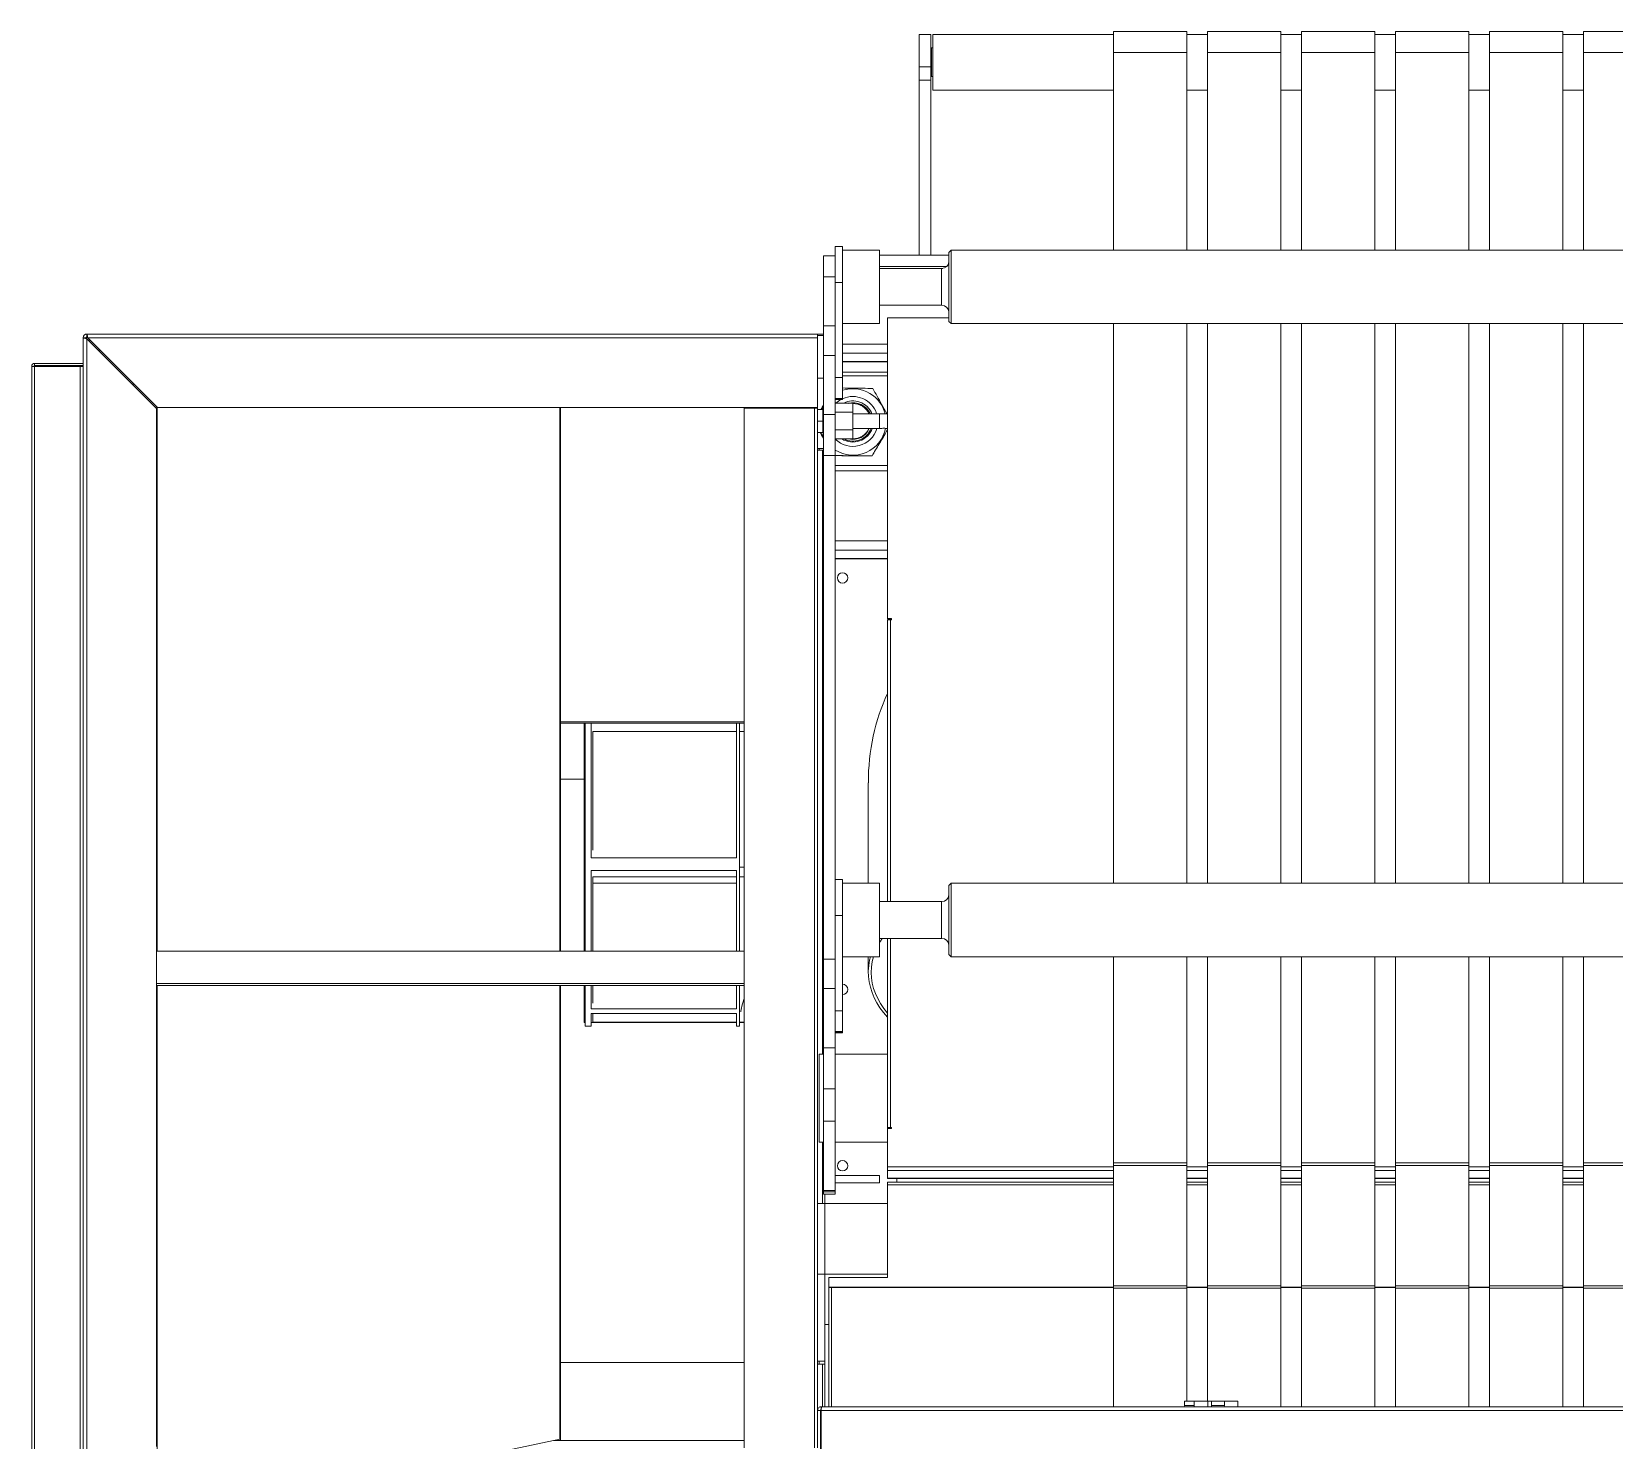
# Model space of a CAD drawing. Header units: millimetres. Extents: x 1761 to 11571, y -2876 to 3504.
# Drawn here: x 2379.9 to 2476.8, y -241.2 to -154.9 of the extents above; entities that cross this region are included whole.
import ezdxf

# ---------------------------------------------------------------- set-up
doc = ezdxf.new("R2010")
doc.units = ezdxf.units.MM
doc.layers.add('new', color=7, linetype='Continuous')

# ---------------------------------------------------------------- blocks, each defined once
blk = doc.blocks.new('SBJ')
at = {"color": 9, "linetype": 'Continuous', "lineweight": 15}
for p, q in [((172855, 76768.9), (172847, 76768.9)), ((172847, 76768.9), (172847, 76746.8)), ((172855, 76768.9), (172855, 76746.8)), ((172979.3, 76768.9), (172856.5, 76768.9)), ((172856.5, 76768.9), (172856.5, 76759.5)), ((173029.3, 76770.8), (172979.3, 76770.8)), ((172979.3, 76770.8), (172979.3, 76756.6)), ((173029.3, 76770.8), (173029.3, 76756.6)), ((173043.3, 76768.9), (173029.3, 76768.9)), ((173093.3, 76770.8), (173043.3, 76770.8)), ((173043.3, 76770.8), (173043.3, 76756.6)), ((173093.3, 76770.8), (173093.3, 76756.6)), ((173107.3, 76768.9), (173093.3, 76768.9)), ((173157.3, 76770.8), (173107.3, 76770.8)), ((173107.3, 76770.8), (173107.3, 76756.6)), ((173157.3, 76770.8), (173157.3, 76756.6)), ((173171.3, 76768.9), (173157.3, 76768.9)), ((173221.3, 76770.8), (173171.3, 76770.8)), ((173171.3, 76770.8), (173171.3, 76756.6)), ((173221.3, 76770.8), (173221.3, 76756.6)), ((173235.3, 76768.9), (173221.3, 76768.9)), ((173285.3, 76770.8), (173235.3, 76770.8)), ((173235.3, 76770.8), (173235.3, 76756.6)), ((173285.3, 76770.8), (173285.3, 76756.6)), ((173299.3, 76768.9), (173285.3, 76768.9)), ((173349.3, 76770.8), (173299.3, 76770.8)), ((173299.3, 76770.8), (173299.3, 76756.6)), ((172855.5, 76759.7), (172855, 76759.2)), ((172856.5, 76759.7), (172855.5, 76759.7)), ((172855.5, 76740.2), (172855.5, 76759.7)), ((172856.5, 76759.5), (172856.5, 76730.9)), ((173029.3, 76756.6), (172979.3, 76756.6)), ((172979.3, 76622.1), (172979.3, 76756.6)), ((173029.3, 76622.1), (173029.3, 76756.6)), ((173093.3, 76756.6), (173043.3, 76756.6)), ((173043.3, 76622.1), (173043.3, 76756.6)), ((173093.3, 76622.1), (173093.3, 76756.6)), ((173157.3, 76756.6), (173107.3, 76756.6)), ((173107.3, 76622.1), (173107.3, 76756.6)), ((173157.3, 76622.1), (173157.3, 76756.6)), ((173221.3, 76756.6), (173171.3, 76756.6)), ((173171.3, 76622.1), (173171.3, 76756.6)), ((173221.3, 76622.1), (173221.3, 76756.6)), ((173285.3, 76756.6), (173235.3, 76756.6)), ((173235.3, 76622.1), (173235.3, 76756.6)), ((173285.3, 76622.1), (173285.3, 76756.6)), ((173349.3, 76756.6), (173299.3, 76756.6)), ((173299.3, 76622.1), (173299.3, 76756.6)), ((172847, 76746.8), (172855, 76746.8)), ((172847, 76737.8), (172847, 76746.8)), ((172855, 76746.8), (172855, 76737.8)), ((172855, 76740.7), (172855.5, 76740.2)), ((172855.5, 76740.2), (172856.5, 76740.2)), ((172855, 76737.8), (172847, 76737.8)), ((172847, 76737.8), (172847, 76618.6)), ((172855, 76737.8), (172855, 76618.6)), ((172856.5, 76730.9), (172979.3, 76730.9)), ((173029.3, 76730.9), (173043.3, 76730.9)), ((173093.3, 76730.9), (173107.3, 76730.9)), ((173157.3, 76730.9), (173171.3, 76730.9)), ((173221.3, 76730.9), (173235.3, 76730.9)), ((173285.3, 76730.9), (173299.3, 76730.9)), ((172795, 76624.6), (172790, 76624.6)), ((172790, 76624.6), (172790, 76600.1)), ((172795, 76624.6), (172795, 76600.1)), ((172820, 76622.1), (172795, 76622.1)), ((172820, 76622.1), (172820, 76572.1)), ((172868.9, 76622.1), (172867.4, 76620.6)), ((176145.9, 76622.1), (172868.9, 76622.1)), ((172868.9, 76622.1), (172868.9, 76572.1)), ((172790, 76618.3), (172782, 76618.3)), ((172782, 76604), (172782, 76618.3)), ((172820, 76618.6), (172867.4, 76618.6)), ((172820, 76610.9), (172865.7, 76610.9)), ((172847, 76618.6), (172855, 76618.6)), ((172867.4, 76573.6), (172867.4, 76620.6)), ((172790, 76604), (172782, 76604)), ((172782, 76570.6), (172782, 76604)), ((172790, 76600.1), (172795, 76600.1)), ((172790, 76600.1), (172790, 76535.5)), ((172795, 76600.1), (172795, 76535.5)), ((172863.2, 76609.7), (172820, 76609.7)), ((172862.4, 76609.6), (172820, 76609.6)), ((172847, 76609.7), (172855, 76609.7)), ((172847, 76609.7), (172847, 76609.7)), ((172855, 76609.7), (172855, 76609.7)), ((172862.4, 76609.6), (172862.4, 76584.9)), ((172820, 76584.6), (172862.4, 76584.6)), ((172862.4, 76584.9), (172862.4, 76584.6)), ((172782, 76570.6), (172790, 76570.6)), ((172782, 76550.4), (172782, 76570.6)), ((172795, 76572.1), (172820, 76572.1)), ((172867.4, 76576), (172825.5, 76576)), ((172825.5, 76371.4), (172825.5, 76576)), ((172867.4, 76573.6), (172868.9, 76572.1)), ((172868.9, 76572.1), (176145.9, 76572.1)), ((172979.3, 76191.2), (172979.3, 76572.1)), ((173029.3, 76191.2), (173029.3, 76572.1)), ((173043.3, 76191.2), (173043.3, 76572.1)), ((173093.3, 76191.2), (173093.3, 76572.1)), ((173107.3, 76191.2), (173107.3, 76572.1)), ((173157.3, 76191.2), (173157.3, 76572.1)), ((173171.3, 76191.2), (173171.3, 76572.1)), ((173221.3, 76191.2), (173221.3, 76572.1)), ((173235.3, 76191.2), (173235.3, 76572.1)), ((173285.3, 76191.2), (173285.3, 76572.1)), ((173299.3, 76191.2), (173299.3, 76572.1)), ((172278, 75707.5), (172278, 76562.5)), ((172280, 76562.5), (172278, 76562.5)), ((172280.5, 76565), (172778, 76565)), ((172280.5, 76563), (172280.5, 76565)), ((172280.5, 76561.8), (172328, 76514.3)), ((172280.5, 75716.1), (172280.5, 76561.8)), ((172281.2, 76562.5), (172778, 76562.5)), ((172328.7, 76515), (172281.2, 76562.5)), ((172282.2, 76561.5), (172282.2, 76560.1)), ((172782, 76565), (172778, 76565)), ((172778, 76565), (172778, 76562.5)), ((172782, 76564), (172778, 76564)), ((172778, 76515), (172778, 76562.5)), ((172795, 76558.2), (172825.5, 76558.2)), ((172289, 76554.7), (172289, 76553.3)), ((172790, 76550.4), (172782, 76550.4)), ((172782, 76550.4), (172782, 76510.3)), ((172795, 76552), (172825.5, 76552)), ((172795, 76546.2), (172825.5, 76546.2)), ((172795, 76546), (172825.5, 76546)), ((172243, 75527), (172243, 76543)), ((172244.5, 76543), (172243, 76543)), ((172244.5, 76543), (172245, 76543)), ((172245, 76543.5), (172245, 76545)), ((172278, 76545), (172245, 76545)), ((172278, 76543.5), (172245, 76543.5)), ((172245, 76543), (172245, 75527)), ((172245, 76543), (172276, 76543)), ((172276, 76543), (172278, 76543)), ((172276, 75555), (172276, 76543)), ((172778, 76535), (172782, 76535)), ((172790, 76535.5), (172795, 76535.5)), ((172790, 76523.4), (172790, 76535.5)), ((172825.5, 76539), (172795, 76539)), ((172825.5, 76536.5), (172795, 76536.5)), ((172795, 76535.5), (172795, 76521.2)), ((172312, 76530.3), (172312, 76531.7)), ((172328, 76514.3), (172328, 76515)), ((172328, 76515), (172328.7, 76515)), ((172328, 75808), (172328, 76514.3)), ((172328.3, 76515), (172328.3, 76145)), ((172328.7, 76515), (172778, 76515)), ((172602.5, 76145), (172602.5, 76515)), ((172603, 76515), (172603, 76145)), ((172728, 76515), (172728, 76514.5)), ((172775.8, 76514.5), (172728, 76514.5)), ((172728, 76514.5), (172728, 75807)), ((172740, 76515), (172740, 76514.5)), ((172770, 76515), (172770, 76514.5)), ((172775.8, 76514.5), (172775.8, 75807)), ((172775.8, 76514.5), (172778, 76514.5)), ((172776, 76515), (172776, 76514.5)), ((172778, 76514.5), (172778, 76515)), ((172778, 76514.5), (172778, 75807)), ((172781.5, 76513.6), (172778, 76513.6)), ((172782, 76513), (172781.5, 76513.6)), ((172781.5, 76513.6), (172781.5, 76509.7)), ((172790, 76523.4), (172790, 76510.3)), ((172795, 76521.2), (172790, 76521.2)), ((172790, 76521.2), (172795, 76521.2)), ((172790, 76520.5), (172795, 76520.5)), ((172790, 76517.9), (172802, 76517.9)), ((172795, 76521.2), (172795, 76521.2)), ((172795, 76521.2), (172795, 76520.5)), ((172802, 76511.8), (172802, 76517.9)), ((172781.5, 76505.7), (172778, 76505.7)), ((172781.5, 76509.7), (172781.5, 76505.7)), ((172781.5, 76505.7), (172781.5, 76501.8)), ((172782, 76510.3), (172790, 76510.3)), ((172782, 76482.3), (172782, 76510.3)), ((172790, 76511.8), (172802, 76511.8)), ((172790, 76510.3), (172790, 76482.3)), ((172802, 76499.7), (172802, 76511.8)), ((172820, 76510.7), (172802, 76510.7)), ((172821.7, 76510.7), (172802, 76510.7)), ((172820, 76510.7), (172820, 76500.7)), ((172825.5, 76510.7), (172824.2, 76510.7)), ((172781.5, 76497.9), (172778, 76497.9)), ((172779.7, 76497.9), (172782, 76493.8)), ((172781.5, 76501.8), (172781.5, 76497.9)), ((172781.5, 76497.9), (172782, 76498.4)), ((172790, 76499.7), (172802, 76499.7)), ((172790, 76493.6), (172802, 76493.6)), ((172802, 76500.7), (172820, 76500.7)), ((172802, 76500.7), (172821.7, 76500.7)), ((172802, 76493.6), (172802, 76499.7)), ((172824.2, 76500.7), (172825.5, 76500.7)), ((172778, 76487), (172782, 76487)), ((172781.3, 76486), (172778, 76486)), ((172779, 76487), (172779, 76486)), ((172782, 76486), (172781.3, 76486)), ((172781.3, 76486), (172781.3, 76075)), ((172790, 76482.3), (172782, 76482.3)), ((172782, 76139.6), (172782, 76482.3)), ((172790, 76193.7), (172790, 76482.3)), ((172815, 76482), (172815, 76482)), ((172825.5, 76475.6), (172790, 76475.6)), ((172825.5, 76472), (172790, 76472)), ((172825.5, 76424.2), (172790, 76424.2)), ((172825.5, 76417.9), (172790, 76417.9)), ((172825.5, 76412.2), (172790, 76412.2)), ((172790, 76412), (172825.5, 76412)), ((172825.5, 76371.4), (172828.3, 76371.4)), ((172825.5, 76370.9), (172825.5, 76371.4)), ((172825.5, 76370.9), (172828.3, 76370.9)), ((172825.5, 76370.1), (172825.5, 76178.7)), ((172828.3, 76370.6), (172827.5, 76370.6)), ((172827.5, 76370.6), (172827.5, 76178.7)), ((172828.3, 76371.4), (172828.3, 76370.6)), ((172728, 76301), (172603, 76301)), ((172603, 76300.1), (172728, 76300.1)), ((172619, 76300.1), (172619, 76145)), ((172619.8, 76145), (172619.8, 76300.1)), ((172623.8, 76208.6), (172623.8, 76300.1)), ((172722.8, 76208.6), (172722.8, 76300.1)), ((172724.8, 76145), (172724.8, 76300.1)), ((172722.8, 76294.4), (172625, 76294.4)), ((172625, 76294.4), (172625, 76213.7)), ((172728, 76294.4), (172724.8, 76294.4)), ((172603, 76262), (172619, 76262)), ((172812.5, 76259.6), (172812.5, 76191.2)), ((172722.8, 76208.6), (172623.8, 76208.6)), ((172728, 76202.2), (172724.8, 76202.2)), ((172623.8, 76145), (172623.8, 76199.8)), ((172722.8, 76199.8), (172623.8, 76199.8)), ((172722.8, 76195.6), (172625, 76195.6)), ((172625, 76195.6), (172625, 76145)), ((172625, 76191.2), (172722.8, 76191.2)), ((172722.8, 76145), (172722.8, 76199.8)), ((172728, 76195.6), (172724.8, 76195.6)), ((172795, 76193.7), (172790, 76193.7)), ((172790, 76193.7), (172790, 76169.2)), ((172795, 76193.7), (172795, 76169.2)), ((172820, 76191.2), (172795, 76191.2)), ((172820, 76191.2), (172820, 76141.2)), ((172868.9, 76191.2), (172867.4, 76189.7)), ((176145.9, 76191.2), (172868.9, 76191.2)), ((172868.9, 76191.2), (172868.9, 76141.2)), ((172867.4, 76142.7), (172867.4, 76189.7)), ((172790, 76169.2), (172795, 76169.2)), ((172790, 76169.2), (172790, 76104.5)), ((172795, 76169.2), (172795, 76104.5)), ((172862.4, 76178.7), (172820, 76178.7)), ((172862.4, 76178.7), (172862.4, 76154)), ((172820, 76153.7), (172862.4, 76153.7)), ((172825.5, 76153.7), (172825.5, 76024.6)), ((172827.5, 76153.7), (172827.5, 76025.1)), ((172862.4, 76154), (172862.4, 76153.7)), ((172728, 76145), (172328, 76145)), ((172782, 76139.6), (172790, 76139.6)), ((172782, 76119.5), (172782, 76139.6)), ((172795, 76141.2), (172820, 76141.2)), ((172812.5, 76141.2), (172812.5, 76130.6)), ((172867.4, 76142.7), (172868.9, 76141.2)), ((172868.9, 76141.2), (176145.9, 76141.2)), ((172979.3, 76000.9), (172979.3, 76141.2)), ((173029.3, 76000.9), (173029.3, 76141.2)), ((173043.3, 76000.9), (173043.3, 76141.2)), ((173093.3, 76000.9), (173093.3, 76141.2)), ((173107.3, 76000.9), (173107.3, 76141.2)), ((173157.3, 76000.9), (173157.3, 76141.2)), ((173171.3, 76000.9), (173171.3, 76141.2)), ((173221.3, 76000.9), (173221.3, 76141.2)), ((173235.3, 76000.9), (173235.3, 76141.2)), ((173285.3, 76000.9), (173285.3, 76141.2)), ((173299.3, 76000.9), (173299.3, 76141.2)), ((172328, 76123.1), (172728, 76123.1)), ((172328, 76121.7), (172728, 76121.7)), ((172328.3, 76121.7), (172328.3, 75755)), ((172602.5, 75813), (172602.5, 76121.7)), ((172603, 76121.7), (172603, 75812.1)), ((172619, 76121.7), (172619, 76096.5)), ((172619.8, 76094), (172619.8, 76121.7)), ((172623.8, 76105.8), (172623.8, 76121.7)), ((172625, 76121.7), (172625, 76109.7)), ((172722.8, 76105.8), (172722.8, 76121.7)), ((172724.8, 76094), (172724.8, 76121.7)), ((172790, 76119.5), (172782, 76119.5)), ((172782, 76119.5), (172782, 76079.3)), ((172722.8, 76105.8), (172623.8, 76105.8)), ((172790, 76104.5), (172795, 76104.5)), ((172790, 76092.4), (172790, 76104.5)), ((172795, 76104.5), (172795, 76090.3)), ((172619, 76096.5), (172619.8, 76096.5)), ((172619.8, 76094), (172623.8, 76094)), ((172623.8, 76094), (172623.8, 76102.7)), ((172722.8, 76102.7), (172623.8, 76102.7)), ((172623.8, 76096.5), (172625, 76096.5)), ((172625, 76102.7), (172625, 76096.7)), ((172722.8, 76096.7), (172625, 76096.7)), ((172722.8, 76096.5), (172625, 76096.5)), ((172625, 76096.5), (172625, 76096.5)), ((172722.8, 76094), (172722.8, 76102.7)), ((172722.8, 76094), (172724.8, 76094)), ((172728, 76096.7), (172724.8, 76096.7)), ((172728, 76096.5), (172724.9, 76096.5)), ((172790, 76092.4), (172790, 76079.3)), ((172795, 76090.3), (172790, 76090.3)), ((172790, 76090.2), (172795, 76090.2)), ((172790, 76089.5), (172795, 76089.5)), ((172795, 76090.3), (172795, 76090.2)), ((172795, 76090.2), (172795, 76089.5)), ((172782, 76075), (172779, 76075)), ((172779, 76075), (172779, 76015)), ((172782, 76079.3), (172790, 76079.3)), ((172782, 76051.3), (172782, 76079.3)), ((172790, 76079.3), (172790, 76051.3)), ((172825.5, 76075), (172790, 76075)), ((172790, 76051.3), (172782, 76051.3)), ((172782, 76029.4), (172782, 76051.3)), ((172790, 76029.4), (172790, 76051.3)), ((172782, 76029.4), (172790, 76029.4)), ((172782, 75982.1), (172782, 76029.4)), ((172790, 76029.4), (172790, 75992.3)), ((172827, 76024.6), (172825.5, 76024.6)), ((172825.5, 76024.6), (172825.5, 76024.4)), ((172825.5, 75998.3), (172825.5, 76024.4)), ((172828.3, 76024.4), (172825.5, 76024.4)), ((172827, 76024.6), (172827, 76024.4)), ((172827.5, 76025.1), (172828.3, 76025.1)), ((172827.5, 76024.7), (172827.5, 76025.1)), ((172827.5, 76024.7), (172828.3, 76024.7)), ((172828.3, 76025.1), (172828.3, 76024.4)), ((172779, 76015), (172782, 76015)), ((172781.3, 76015), (172781.3, 75973.3)), ((172790, 76015), (172825.5, 76015)), ((172825.5, 75995.8), (172825.5, 75998.3)), ((172979.3, 75998.3), (172825.5, 75998.3)), ((173029.3, 76000.9), (172979.3, 76000.9)), ((172979.3, 75999.1), (172979.3, 76000.9)), ((173029.3, 75999.1), (172979.3, 75999.1)), ((172979.3, 75917.2), (172979.3, 75999.1)), ((173029.3, 75999.1), (173029.3, 76000.9)), ((173029.3, 75917.2), (173029.3, 75999.1)), ((173043.3, 75998.3), (173029.3, 75998.3)), ((173093.3, 76000.9), (173043.3, 76000.9)), ((173043.3, 75999.1), (173043.3, 76000.9)), ((173093.3, 75999.1), (173043.3, 75999.1)), ((173043.3, 75917.2), (173043.3, 75999.1)), ((173093.3, 75999.1), (173093.3, 76000.9)), ((173093.3, 75917.2), (173093.3, 75999.1)), ((173107.3, 75998.3), (173093.3, 75998.3)), ((173157.3, 76000.9), (173107.3, 76000.9)), ((173107.3, 75999.1), (173107.3, 76000.9)), ((173157.3, 75999.1), (173107.3, 75999.1)), ((173107.3, 75917.2), (173107.3, 75999.1)), ((173157.3, 75999.1), (173157.3, 76000.9)), ((173157.3, 75917.2), (173157.3, 75999.1)), ((173171.3, 75998.3), (173157.3, 75998.3)), ((173221.3, 76000.9), (173171.3, 76000.9)), ((173171.3, 75999.1), (173171.3, 76000.9)), ((173221.3, 75999.1), (173171.3, 75999.1)), ((173171.3, 75917.2), (173171.3, 75999.1)), ((173221.3, 75999.1), (173221.3, 76000.9)), ((173221.3, 75917.2), (173221.3, 75999.1)), ((173235.3, 75998.3), (173221.3, 75998.3)), ((173285.3, 76000.9), (173235.3, 76000.9)), ((173235.3, 75999.1), (173235.3, 76000.9)), ((173285.3, 75999.1), (173235.3, 75999.1)), ((173235.3, 75917.2), (173235.3, 75999.1)), ((173285.3, 75999.1), (173285.3, 76000.9)), ((173285.3, 75917.2), (173285.3, 75999.1)), ((173299.3, 75998.3), (173285.3, 75998.3)), ((173349.3, 76000.9), (173299.3, 76000.9)), ((173299.3, 75999.1), (173299.3, 76000.9)), ((173349.3, 75999.1), (173299.3, 75999.1)), ((173299.3, 75917.2), (173299.3, 75999.1)), ((172820, 75992.3), (172790, 75992.3)), ((172790, 75992.3), (172790, 75987.3)), ((172790, 75987.3), (172820, 75987.3)), ((172790, 75987.3), (172790, 75982.1)), ((172820, 75992.3), (172820, 75987.3)), ((172825.5, 75990.5), (172825.5, 75995.8)), ((172979.3, 75995.8), (172825.5, 75995.8)), ((172825.5, 75990.4), (172825.5, 75990.5)), ((172979.3, 75990.5), (172825.5, 75990.5)), ((172825.5, 75990.4), (172979.3, 75990.4)), ((172825.5, 75987.9), (172825.5, 75986)), ((172979.3, 75987.9), (172825.5, 75987.9)), ((172825.5, 75922.9), (172825.5, 75986)), ((172979.3, 75986), (172825.5, 75986)), ((172832, 75987.9), (172832, 75990.4)), ((173043.3, 75995.8), (173029.3, 75995.8)), ((173043.3, 75990.5), (173029.3, 75990.5)), ((173029.3, 75990.4), (173043.3, 75990.4)), ((173043.3, 75987.9), (173029.3, 75987.9)), ((173043.3, 75986), (173029.3, 75986)), ((173107.3, 75995.8), (173093.3, 75995.8)), ((173107.3, 75990.5), (173093.3, 75990.5)), ((173093.3, 75990.4), (173107.3, 75990.4)), ((173107.3, 75987.9), (173093.3, 75987.9)), ((173107.3, 75986), (173093.3, 75986)), ((173171.3, 75995.8), (173157.3, 75995.8)), ((173171.3, 75990.5), (173157.3, 75990.5)), ((173157.3, 75990.4), (173171.3, 75990.4)), ((173171.3, 75987.9), (173157.3, 75987.9)), ((173171.3, 75986), (173157.3, 75986)), ((173235.3, 75995.8), (173221.3, 75995.8)), ((173235.3, 75990.5), (173221.3, 75990.5)), ((173221.3, 75990.4), (173235.3, 75990.4)), ((173235.3, 75987.9), (173221.3, 75987.9)), ((173235.3, 75986), (173221.3, 75986)), ((173299.3, 75995.8), (173285.3, 75995.8)), ((173299.3, 75990.5), (173285.3, 75990.5)), ((173285.3, 75990.4), (173299.3, 75990.4)), ((173299.3, 75987.9), (173285.3, 75987.9)), ((173299.3, 75986), (173285.3, 75986)), ((172790, 75982.1), (172782, 75982.1)), ((172782, 75981.3), (172782, 75982.1)), ((172782, 75981.3), (172790, 75981.3)), ((172782, 75979.7), (172782, 75981.3)), ((172782, 75979.7), (172790, 75979.7)), ((172783, 75973.3), (172783, 75979.7)), ((172790, 75981.3), (172790, 75982.1)), ((172790, 75981.3), (172790, 75979.7)), ((172778, 75973.3), (172783, 75973.3)), ((172783, 75973.3), (172825.5, 75973.3)), ((172783, 75925.3), (172783, 75973.3)), ((172778, 75925.3), (172783, 75925.3)), ((172783, 75891), (172783, 75925.3)), ((172783, 75925.3), (172825.5, 75925.3)), ((172785.5, 75922.9), (172785.5, 75916.4)), ((172785.5, 75922.9), (172825.5, 75922.9)), ((172785.5, 75916.4), (172785.5, 75916.1)), ((172979.3, 75916.4), (172785.5, 75916.4)), ((172787.4, 75916.1), (172785.5, 75916.1)), ((172785.5, 75916.1), (172785.5, 75835)), ((172979.3, 75916.1), (172787.4, 75916.1)), ((172787.4, 75916.1), (172787.4, 75835)), ((173029.3, 75917.2), (172979.3, 75917.2)), ((172979.3, 75915.7), (172979.3, 75917.2)), ((173029.3, 75915.7), (172979.3, 75915.7)), ((172979.3, 75835), (172979.3, 75915.7)), ((173029.3, 75915.7), (173029.3, 75917.2)), ((173043.3, 75916.4), (173029.3, 75916.4)), ((173043.3, 75916.1), (173029.3, 75916.1)), ((173029.3, 75838.8), (173029.3, 75915.7)), ((173093.3, 75917.2), (173043.3, 75917.2)), ((173043.3, 75915.7), (173043.3, 75917.2)), ((173093.3, 75915.7), (173043.3, 75915.7)), ((173043.3, 75838.8), (173043.3, 75915.7)), ((173093.3, 75915.7), (173093.3, 75917.2)), ((173107.3, 75916.4), (173093.3, 75916.4)), ((173107.3, 75916.1), (173093.3, 75916.1)), ((173093.3, 75835), (173093.3, 75915.7)), ((173157.3, 75917.2), (173107.3, 75917.2)), ((173107.3, 75915.7), (173107.3, 75917.2)), ((173157.3, 75915.7), (173107.3, 75915.7)), ((173107.3, 75835), (173107.3, 75915.7)), ((173157.3, 75915.7), (173157.3, 75917.2)), ((173171.3, 75916.4), (173157.3, 75916.4)), ((173171.3, 75916.1), (173157.3, 75916.1)), ((173157.3, 75835), (173157.3, 75915.7)), ((173221.3, 75917.2), (173171.3, 75917.2)), ((173171.3, 75915.7), (173171.3, 75917.2)), ((173221.3, 75915.7), (173171.3, 75915.7)), ((173171.3, 75835), (173171.3, 75915.7)), ((173221.3, 75915.7), (173221.3, 75917.2)), ((173235.3, 75916.4), (173221.3, 75916.4)), ((173235.3, 75916.1), (173221.3, 75916.1)), ((173221.3, 75835), (173221.3, 75915.7)), ((173285.3, 75917.2), (173235.3, 75917.2)), ((173235.3, 75915.7), (173235.3, 75917.2)), ((173285.3, 75915.7), (173235.3, 75915.7)), ((173235.3, 75835), (173235.3, 75915.7)), ((173285.3, 75915.7), (173285.3, 75917.2)), ((173299.3, 75916.4), (173285.3, 75916.4)), ((173299.3, 75916.1), (173285.3, 75916.1)), ((173285.3, 75835), (173285.3, 75915.7)), ((173349.3, 75917.2), (173299.3, 75917.2)), ((173299.3, 75915.7), (173299.3, 75917.2)), ((173349.3, 75915.7), (173299.3, 75915.7)), ((173299.3, 75835), (173299.3, 75915.7)), ((172783, 75891), (172783, 75835)), ((172783, 75891), (172785.5, 75891)), ((172728, 75865.1), (172603, 75865.1)), ((172778, 75866), (172783, 75866)), ((172781.3, 75864), (172778, 75864)), ((172779, 75866), (172779, 75864)), ((172783, 75864), (172781.3, 75864)), ((172781.3, 75864), (172781.3, 75835)), ((172780.5, 75835), (172780.5, 75833.6)), ((172780.8, 75835), (172780.5, 75835)), ((172780.8, 75835), (176221.1, 75835)), ((173027.8, 75838.8), (173027.8, 75835.8)), ((173034.3, 75838.8), (173027.8, 75838.8)), ((173034.3, 75835.8), (173027.8, 75835.8)), ((173027.8, 75835.8), (173027.9, 75835)), ((173034.3, 75838.8), (173034.3, 75835)), ((173034.3, 75838.8), (173043.5, 75838.8)), ((173043.5, 75838.8), (173043.5, 75835)), ((173046, 75838.8), (173043.5, 75838.8)), ((173046, 75838.8), (173046, 75835.8)), ((173046, 75838.8), (173055, 75838.8)), ((173046, 75835.8), (173046.1, 75835)), ((173046, 75835.8), (173055, 75835.8)), ((173055, 75838.8), (173055, 75835.8)), ((173064.1, 75838.8), (173055, 75838.8)), ((173055, 75835.8), (173055.1, 75835)), ((173064.1, 75835.8), (173064, 75835)), ((173064.1, 75838.8), (173064.1, 75835.8)), ((172780, 75832.5), (172778, 75832.5)), ((172780, 75777.5), (172780, 75832.5)), ((176221.6, 75832.5), (172780.3, 75832.5)), ((172780.3, 75832.5), (172780.3, 75777.5)), ((172602.5, 75813), (172328.3, 75755)), ((172598.2, 75812.1), (172728, 75812.1)), ((172598.2, 75812.1), (172603, 75812.1))]:
    blk.add_line(p, q, dxfattribs=at)
at = {"color": 9, "linetype": 'Continuous', "lineweight": 15, "flags": 128}
for points in [[(172278, 76543), (172277.9, 76543.4), (172277.9, 76543.5)], [(172782, 76515.8), (172781.8, 76515.5), (172781, 76513.6)], [(172780.6, 76497.9), (172781.2, 76496.2), (172782, 76494.6)], [(172825.5, 76370.1), (172825.5, 76370.2), (172825.7, 76370.3), (172825.8, 76370.4), (172826.1, 76370.5), (172826.4, 76370.5), (172826.7, 76370.6), (172827.1, 76370.6), (172827.5, 76370.6)], [(172820, 76150.5), (172820.8, 76151.9), (172821.9, 76153.7)], [(172825.5, 76100.2), (172822.9, 76103.2), (172820.4, 76106.5), (172818.3, 76109.8), (172816.5, 76113.3), (172815, 76116.9), (172813.9, 76120.5), (172813.1, 76124.1), (172812.6, 76127.8), (172812.5, 76131.5), (172812.8, 76135.2), (172813.4, 76138.9), (172814, 76141.2)], [(172825.5, 76102.9), (172823, 76106), (172820.8, 76109.3), (172818.9, 76112.7), (172817.3, 76116.2), (172816.1, 76119.7), (172815.2, 76123.3), (172814.7, 76126.9), (172814.5, 76130.6), (172814.7, 76134.2), (172815.2, 76137.9), (172816, 76141.2)], [(172827.5, 76025.1), (172827.1, 76025.1), (172826.7, 76025.1), (172826.4, 76025.1), (172826.1, 76025), (172825.8, 76024.9), (172825.7, 76024.8), (172825.5, 76024.7), (172825.5, 76024.6)], [(172827.5, 76024.7), (172827.4, 76024.7), (172827.3, 76024.7), (172827.2, 76024.7), (172827.2, 76024.7), (172827.1, 76024.7), (172827, 76024.6), (172827, 76024.6), (172827, 76024.6)]]:
    blk.add_lwpolyline(points, dxfattribs=at)
at = {"color": 9, "linetype": 'Continuous', "lineweight": 15}
for centre in [(172795, 76399), (172795, 75999)]:
    blk.add_circle(centre, 3.5, dxfattribs=at)
for centre, radius, start, end in [((172862.4, 76614.6), 5, 270, 0), ((172862.4, 76579.6), 5, 0, 90), ((172280.5, 76562.5), 2.5, 90, 180), ((172280.5, 76562.5), 0.5, 90, 180), ((172281.3, 76561.4), 1.47, 104.8476, 145.4956), ((172245, 76543), 2, 90, 180), ((172245, 76543), 0.5, 90, 180), ((172276, 76543), 0.5, 0, 90), ((172802, 76505.2), 22.6, 59.2801, 108.0226), ((172802, 76505.2), 22.6, 14.0563, 59.2801), ((172802, 76505.5), 17, 117.9479, 133.1637), ((172802, 76505.5), 17, 18.0787, 114.3157), ((172802, 76505.5), 14, 22.1369, 117.662), ((172802, 76505.2), 13.1, 25.0731, 104.6728), ((172802, 76505.1), 13.1, 25.3084, 103.807), ((172802, 76505.7), 12, 24.7262, 90), ((172802, 76505.2), 22.6, 237.9684, 348.7266), ((172802, 76505.5), 17, 225.0992, 343.8642), ((172802, 76505.5), 14, 237.8168, 340.2773), ((172802, 76505.2), 13.1, 241.992, 340.1677), ((172802, 76505.3), 12, 257.1411, 337.5903), ((172802, 76505.7), 12, 270, 335.4773), ((172823, 76495.8), 5.07, 75.7351, 104.074), ((172862.4, 76183.7), 5, 270, 0), ((172862.4, 76148.7), 5, 0, 90), ((172795, 76119), 3.5, 270, 90)]:
    blk.add_arc(centre, radius, start, end, dxfattribs=at)
blk.add_ellipse((172890, 76259.6), major_axis=(0, 109.6), ratio=0.707107, start_param=0.983651, end_param=1.570796, dxfattribs=at)
for points, knots in [([(172278, 76562.5), (172278, 76562.5), (172278.1, 76562.4), (172278.5, 76562.2), (172279.2, 76562.1), (172279.9, 76561.9), (172280.3, 76561.8), (172280.5, 76561.8)], [0, 0, 0, 0, 0.218175, 0.43635, 0.654515, 0.87268, 1, 1, 1, 1]), ([(172281.2, 76562.5), (172281.1, 76562.8), (172281, 76563.4), (172280.9, 76564.1), (172280.7, 76564.7), (172280.6, 76565), (172280.5, 76565), (172280.5, 76565)], [0, 0, 0, 0, 0.218175, 0.43635, 0.654515, 0.87268, 1, 1, 1, 1]), ([(172815.5, 76528), (172813.2, 76528), (172808.6, 76528.1), (172801.7, 76528.2), (172797.1, 76528.2), (172795, 76528.3), (172795, 76528.3)], [0, 0, 0, 0, 0.34287, 0.693175, 0.991703, 1, 1, 1, 1]), ([(172825.2, 76510.7), (172825.2, 76510.8), (172824, 76512.9), (172821.7, 76516.9), (172818.5, 76522.7), (172816.5, 76526.2), (172815.5, 76528)], [0, 0, 0, 0, 0.010468, 0.374246, 0.684256, 1, 1, 1, 1]), ([(172782, 76516.5), (172781.4, 76515.6), (172780.8, 76514.6), (172780.3, 76513.7), (172780.2, 76513.6)], [0, 0, 0, 0, 0.929174, 1, 1, 1, 1]), ([(172824.2, 76510.7), (172824.2, 76510.7), (172824.2, 76510.7), (172824, 76510.7), (172823.7, 76510.6), (172823.3, 76510.6), (172822.8, 76510.6), (172822.4, 76510.6), (172822.1, 76510.6), (172821.8, 76510.7), (172821.7, 76510.7), (172821.7, 76510.7), (172821.7, 76510.7)], [0, 0, 0, 0, 0.105132, 0.21019, 0.317195, 0.425759, 0.532127, 0.63594, 0.740827, 0.848696, 0.956903, 1, 1, 1, 1]), ([(172782, 76493.8), (172781.8, 76494.1), (172781, 76495.4), (172780.3, 76496.8), (172779.7, 76497.9)], [0, 0, 0, 0, 0.227521, 1, 1, 1, 1]), ([(172815, 76482), (172815.8, 76483.4), (172817.4, 76486.1), (172820.2, 76490.8), (172822.9, 76495.4), (172824.8, 76498.5), (172825.5, 76499.8)], [0, 0, 0, 0, 0.234476, 0.47093, 0.792364, 1, 1, 1, 1]), ([(172825.5, 76499.7), (172824.8, 76498.5), (172823, 76495.4), (172820.2, 76490.8), (172817.4, 76486.1), (172815.8, 76483.3), (172815, 76482)], [0, 0, 0, 0, 0.199339, 0.529049, 0.763352, 1, 1, 1, 1]), ([(172790, 76482.3), (172791.8, 76482.3), (172795.9, 76482.2), (172802.3, 76482.2), (172808.9, 76482.1), (172812.9, 76482), (172815, 76482)], [0, 0, 0, 0, 0.217991, 0.505478, 0.750473, 1, 1, 1, 1]), ([(172815, 76482), (172812.7, 76482), (172808, 76482), (172801.1, 76482.1), (172795, 76482.2), (172791.5, 76482.3), (172790, 76482.3)], [0, 0, 0, 0, 0.2814166, 0.568936, 0.8139587, 1, 1, 1, 1]), ([(172725.7, 76103.8), (172725.8, 76104.6), (172726.2, 76107.4), (172727.1, 76110.3), (172727.9, 76112.5), (172728, 76112.7)], [0, 0, 0, 0, 0.256925, 0.923981, 1, 1, 1, 1])]:
    blk.add_open_spline(points, degree=3, knots=knots, dxfattribs=at)
for points in [[(172280, 76562.5), (172280, 76562.5), (172280, 76562.4), (172280.1, 76562.2), (172280.3, 76562), (172280.4, 76561.9), (172280.5, 76561.8)], [(172281.2, 76562.5), (172281.1, 76562.6), (172281, 76562.7), (172280.8, 76562.9), (172280.6, 76563), (172280.5, 76563), (172280.5, 76563)], [(172780.5, 75835), (172780.1, 75835), (172779.5, 75834.9), (172778.7, 75834.3), (172778.1, 75833.5), (172778, 75832.9), (172778, 75832.5)], [(172780.3, 75832.5), (172780.4, 75832.9), (172780.4, 75833.5), (172780.6, 75834.3), (172780.7, 75834.9), (172780.8, 75835), (172780.8, 75835)], [(172780.5, 75833), (172780.4, 75833), (172780.3, 75833), (172780.1, 75832.9), (172780, 75832.7), (172780, 75832.6), (172780, 75832.5)]]:
    blk.add_open_spline(points, degree=3, dxfattribs=at)

msp = doc.modelspace()

# ---------------------------------------------------------------- block references
at = {"layer": 'new', "color": 1, "xscale": 0.09, "yscale": 0.09, "zscale": 0.09}
msp.add_blockref('SBJ', (-13122.008, -7064.273), dxfattribs=at)

doc.saveas('drawing.dxf')
